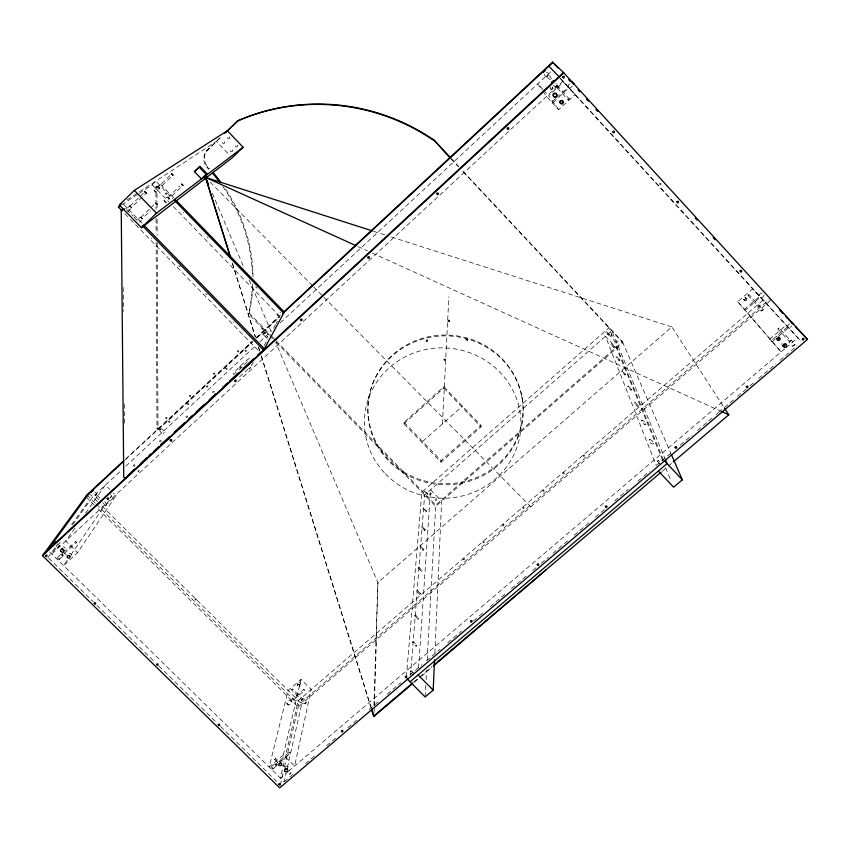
<?xml version="1.0" encoding="UTF-8"?>
<svg xmlns="http://www.w3.org/2000/svg" width="850" height="850" viewBox="0 0 850 850"><rect width="100%" height="100%" fill="white"/><g stroke="black" fill="none" stroke-linecap="round" stroke-linejoin="round"><path stroke-width="0.64" stroke-dasharray="4.25 3.19" d="M306.584 702.1C305.989 704.268 303.641 704.034 306.053 702.227C305.086 695.374 296.99 700.517 304.991 703.928M375.987 643.365L377.899 582.579L275.644 342.168M373.947 705.543L377.899 582.579L671.808 326.91L723.754 407.012M374.074 712.47L374.244 707.179M374.287 705.851L376.295 643.662M434.849 653.151L441.618 501.213L430.546 489.812L418.551 668.344M449.671 321.566L448.853 319.781L447.95 321.757L449.554 321.991L449.044 320.726L447.929 321.534M441.022 462.177L441.108 460.594L480.983 425.457L443.859 386.729L404.047 422.259L403.846 423.725L441.022 462.177L481.036 426.944L480.983 425.457M442.467 423.853L448.864 296.809M403.846 423.725L443.785 388.078L443.859 386.729M425.138 696.957L425.797 685.047M426.094 679.745L426.604 670.491M427.189 659.898L435.763 505.017L622.466 341.764L462.166 170.223M443.913 359.848C446.941 357.266 444.093 363.46 443.966 358.828C445.889 356.022 445.804 361.707 443.966 358.828M169.309 198.602L168.034 197.359L169.309 198.602L181.093 187.202M168.034 197.423L179.828 185.948M410.571 675.208L424.628 495.019L611.734 330.799L665.051 458.734M406.396 676.674L421.855 492.161L608.94 327.813L663.255 459.553M427.848 341.254L427.093 339.426L426.137 341.445L427.731 341.679L427.221 340.436L426.116 341.233M142.311 218.705L140.919 217.345L142.311 218.705L150.62 210.662M140.909 217.43L150.163 208.399M427.954 340.287L427.072 341.116L426.211 340.255M449.714 320.641L448.832 321.481L447.971 320.62M465.736 339.288C466.671 336.749 468.849 340.882 466.597 341.126C464.397 339.192 466.544 340.669 467.479 339.32M465.747 340.266L466.629 339.426L467.489 340.287M275.687 758.497L274.731 759.486L275.666 758.444L279.406 762.121M368.847 397.885L369.017 396.929M369.081 396.61L369.251 395.654M658.484 460.413L657.39 461.327L658.484 460.413L661.523 463.643M301.856 700.028L302.728 699.146L301.877 700.071L291.656 689.934L291.975 689.371L292.517 689.021L302.728 699.146M653.671 443.243C652.651 446.123 647.976 440.672 649.442 439.599C650.909 439.099 655.159 442.829 652.63 444.125M276.388 765.074L275.506 764.107L276.346 765.128L279.353 762.556M650.027 439.376L649.092 440.3M49.704 551.905L284.208 781.756L285.929 774.106M287.364 767.731L301.707 703.938L98.589 502.669M178.819 265.54L179.169 266.656L180.327 266.656M644.789 424.66C645.139 423.523 646.457 423.767 645.086 424.618C638.903 421.324 641.697 416.914 645.777 423.821M207.432 236.831L208.154 238.011M280.351 785.039L283.284 772.236M284.453 767.114L298.743 704.65L769.484 299.381M205.859 293.293L206.019 294.228L207.156 294.514M642.292 420.102L641.293 420.941M283.337 754.906L300.985 679.405L311.164 689.52L294.631 766.009L283.337 754.906L269.163 767.008L288.15 690.508L300.985 679.405M299.752 686.046A1.222 1.126 13.5 0 0 298.276 684.59A1.222 1.126 13.5 0 0 297.702 686.449A1.222 1.126 13.5 0 0 299.752 686.046L300.273 683.814A1.222 1.126 13.5 0 0 298.807 682.359A1.222 1.126 13.5 0 0 298.233 684.218A1.222 1.126 13.5 0 0 300.273 683.814M267.686 336.611L266.475 337.811L267.686 336.611L264.053 332.881L262.809 334.061L264.053 332.881M297.404 685.344L297.936 683.113M255.839 286.811L256.137 287.799M553.796 85.414C554.487 89.505 560.15 84.469 556.038 83.343M638.52 405.939L637.659 406.789L634.398 402.815L635.162 402.369L638.52 405.939L637.659 406.789M75.629 541.546L76.511 542.597L75.629 541.546L65.461 550.928M635.162 402.369L634.217 403.176M555.475 87.178L557.653 85.106M131.442 207.549L130.05 206.178L131.442 207.549L145.286 194.097M630.902 390.235L631.826 389.449L630.902 390.235L627.683 386.793L628.086 386.229L631.826 389.449M64.536 551.788L61.71 554.402L62.188 555.252L76.511 542.597M763.449 309.358C762.174 313.682 755.268 307.296 759.22 305.66C763.204 305.968 764.054 309.4 761.483 311.058M628.596 386.006L627.683 386.793M624.739 374.935L625.621 374.181L624.739 374.935L621.626 371.62L622.019 371.078L625.621 374.181M622.508 370.866L621.711 371.652M169.894 175.653L158.111 187.085L158.759 188.031L159.311 188.381L172.051 176.046M619.097 360.761L619.862 360.007L619.097 360.761L616.186 357.223L616.866 356.798L619.862 360.007M544.34 74.12C545.222 79.464 551.692 73.642 546.359 72.25M616.866 356.798L616.016 357.531M546.582 76.5L548.548 74.641M614.508 346.811L613.764 347.544L610.959 344.123L611.607 343.719L614.508 346.811L613.764 347.544M611.607 343.719L610.863 344.441M608.717 335.187L609.503 334.496L606.475 331.564L605.912 332.191L608.717 335.187L609.471 334.613M606.698 331.5L605.912 332.191M790.649 340.68L789.48 341.519L777.973 328.971L778.472 328.281L779.131 328.047L790.638 340.606L789.48 341.519M747.968 295.311L748.999 294.514L759.443 305.915L759.018 306.51L758.402 306.765L747.968 295.375L749.009 294.567M304.566 690.391L303.801 689.414L290.806 700.612L291.061 701.282L291.614 701.558L304.566 690.391L303.801 689.414M291.614 701.558L290.859 700.57M416.011 646.308L416.882 645.309L416.011 646.308L412.632 642.111L413.281 641.676L416.882 645.309M169.607 198.942C169.001 194.671 162.095 199.495 164.719 201.748C167.269 204.181 171.094 198.666 167.748 197.019M414.481 615.804L415.363 614.943L418.816 618.449L418.37 619.193L414.534 615.889L415.363 614.943M165.899 202.512L164.039 200.6M420.644 593.736L419.804 594.564L416.691 590.707L417.276 590.282L420.601 593.661L419.804 594.564M106.42 505.474C106.335 506.398 106.898 501.5 103.317 501.426M418.243 568.257L419.05 567.46L422.248 570.722L421.844 571.381L418.285 568.321L419.05 567.46M423.045 550.258L423.789 549.429L423.045 550.258L420.155 546.678L420.707 546.284L423.789 549.429M425.255 529.678L424.501 530.411L421.706 526.968L422.237 526.575L425.212 529.614L424.501 530.411M159.673 188.689C159.077 184.429 152.161 189.231 154.774 191.494C157.335 193.949 161.171 188.403 157.813 186.766M425.85 511.902C429.069 511.976 417.276 504.549 426.541 511.137M155.975 192.27L154.116 190.357M142.63 219.077L140.558 217.079L142.63 219.077L139.421 222.19M427.125 494.583C430.174 494.679 419.092 487.422 427.784 493.85M425.043 491.034L424.341 491.725M99.758 497.898C91.779 489.334 96.741 499.619 101.511 501.447M160.225 429.441C161.16 427.21 165.814 431.991 163.837 433.075M160.246 429.25C158.164 430.355 162.849 435.062 163.848 432.873M127.755 211.809L131.782 207.666L129.721 205.817L126.512 208.941M129.721 205.817L131.761 207.91M292.007 702.047C292.134 697.829 285.122 702.015 287.332 704.459C289.978 706.499 292.953 702.004 290.424 700.113M288.479 705.086L286.907 703.152M264.116 345.61L267.92 338.651M273.636 328.217L275.538 324.732M276.176 323.574L277.44 321.247M558.96 87.114L557.982 87.996L554.614 84.32M557.972 87.975L558.981 87.051L555.613 83.374M94.86 492.15C99.099 493.021 93.946 498.164 93.064 493.967M568.097 99.896L569.202 98.855L568.097 99.896L555.974 86.668L556.452 86.137L557.09 85.627L569.202 98.855M550.407 79.719C543.989 76.203 548.622 72.261 551.406 78.784M557.09 85.648L555.974 86.668M268.844 334.783L248.572 313.926L249.146 313.034A161.309 153.212 40.7 0 0 252.896 285.749M67.299 560.15L63.612 565.537L77.605 552.649L116.046 495.656L113.39 493.021M156.156 242.388L156.984 428.761L158.536 429.452L159.545 427.975L157.994 427.284L157.197 243.132M70.975 554.763L103.349 507.397L116.046 495.656M110.139 498.228L111.286 496.559M156.984 428.761L157.994 427.284M74.906 528.094L65.748 540.993L77.605 552.649M85.584 513.049L105.411 485.095L109.841 489.494M60.276 542.077L51.776 553.924L563.029 81.143L560.394 78.391M72.632 524.854L92.735 496.868L121.89 469.806M47.972 557.441L57.917 543.628M71.687 524.503L89.282 500.066M95.349 495.242L96.656 493.935M219.98 138.104L206.847 150.896A12.867 12.495 49.4 0 0 206.816 165.623L209.514 168.512L208.824 169.023L206.104 166.133A12.909 12.527 49.3 0 1 206.146 151.374L209.578 148.187M280.351 761.706L290.392 753.132L290.116 752.324L289.595 752.059L275.634 764.033M289.595 752.059L290.392 753.132M62.645 555.39L61.763 554.338M130.05 206.178L139.283 197.2M140.208 196.297L143.894 192.716M139.134 193.396L152.214 184.769L155.879 181.199L172.837 198.709M220.054 137.817L206.497 150.96L207.209 150.482M137.381 220.097L140.707 216.962M151.077 207.506L153.85 204.818M138.624 470.942C140.537 469.359 136.691 472.781 138.582 471.208M125.843 458.756L252.216 341.307M256.105 337.684L280.404 315.106M125.141 459.935L252.376 341.711M256.243 338.109L279.671 316.338M158.536 429.452L252.631 342.019M257.486 337.514L279.799 316.774M125.779 466.193L256.041 345.302M259.93 341.7L271.586 330.873M280.341 322.756L552.521 70.146M547.442 75.586L547.995 75.129M547.634 75.565L547.081 76.032M558.684 109.682L548.675 95.678L563.412 82.057L575.216 94.467L558.684 109.682L546.508 96.422L542.874 91.173M57.46 557.388L61.232 553.903M568.129 86.774C568.48 88.092 567.088 83.789 570.403 83.831M572.411 86.031L569.723 88.506L568.873 87.582L552.861 103.041L551.884 101.979L555.719 98.419M556.686 97.527L568.448 87.114M59.415 559.3L63.187 555.826M422.609 441.469L462.464 406.13M737.747 301.676L781.107 351.921L737.747 301.676L752.601 288.83L800.732 340.956M764.107 294.939C761.802 301.261 755.406 294.599 762.28 292.953M744.844 309.655L744.472 309.23L759.645 296.48L759.039 295.821M744.472 309.23L745.344 310.197L760.325 297.224M763.003 300.188L298.329 700.591L280.447 778.079L288.012 771.641M770.525 300.475L298.223 706.945L96.815 507.524M769.548 339.341L786.218 325.093M271.277 766.796L275.092 763.534M787.727 326.793L787.079 326.081L789.788 323.765M774.987 339.32L772.076 341.806L771.088 340.723L787.727 326.783M778.876 336.005L788.588 327.717L789.087 328.259L791.796 325.954M272.988 768.91L276.803 765.648M288.533 771.194L785.028 348.585M786.006 347.746L797.789 337.726M284.208 781.756L294.504 773.001M305.426 763.714L315.743 754.949M326.655 745.684L336.983 736.897M347.873 727.643L358.222 718.845M369.102 709.601L379.451 700.793M387.292 694.142L400.69 682.741M409.785 675.006L421.929 664.689M426.519 660.79L440.13 649.219M447.759 642.727L461.359 631.168M473.503 620.851L482.598 613.116M490.259 606.613L505.856 593.353M511.498 588.551L527.096 575.301M532.748 570.488L535.84 567.864M541.248 563.263L548.335 557.249M552.978 553.297L567.545 540.919M574.228 535.234L588.784 522.867M595.468 517.172L604.956 509.108M614.667 500.852L628.214 489.334M637.914 481.1L649.453 471.293M656.104 465.63L670.692 453.241M680.361 445.017L691.921 435.189M697.542 430.419L712.151 417.998M716.199 414.556L718.218 412.834M718.76 412.377L733.391 399.946M737.428 396.504L746.045 389.183M750.093 385.741L754.619 381.894M758.668 378.452L775.859 363.842M779.907 360.4L797.098 345.791M413.961 681.891L432.119 666.485M662.182 471.314L667.229 467.033M668.238 466.183L672.276 462.751M414.301 682.21L420.346 677.078M421.356 676.228L432.459 666.814M160.778 428.772L159.694 429.909M207.549 166.526L206.847 167.046L208.824 169.023M125.662 208.579L126.937 207.708M173.825 197.965L160.937 184.652L155.911 186.873L155.975 201.407M155.911 186.873L160.937 184.652M121.699 204.903L138.051 194.119M127.043 199.941L216.399 141.366L229.532 155.072M160.884 442.043C162.913 439.578 157.462 440.619 160.416 442.127M96.188 494.371L94.839 495.731M164.443 432.363L163.242 433.574M105.974 505.856L102.404 502.329M59.797 545.498C54.846 549.227 62.401 545.774 58.225 543.947M422.981 508.948L423.672 508.183M421.526 527.361L422.237 526.575M419.964 547.102L420.707 546.284M422.248 570.722L421.483 571.582M416.479 591.186L417.276 590.282M291.699 689.956L292.517 689.021M159.311 188.381L158.111 187.085M256.998 287.906L256.339 287.916M418.816 618.449L417.987 619.384M262.809 334.092L266.475 337.811M412.409 642.664L413.281 641.676M414.024 673.784C410.741 668.27 407.809 671.861 413.121 674.826M410.114 671.798L411.017 670.746M758.009 307.264L759.942 305.458M759.443 305.915L758.402 306.765M303.014 698.668L301.474 700.549M233.792 322.15L233.081 321.969M778.016 329.003L779.131 328.047M291.082 772.618C286.014 776.305 294.599 773.096 289.212 770.78M213.446 392.987C211.097 392.424 214.157 389.789 214.434 392.147M183.759 212.819L183.175 212.489M280.553 312.747L279.979 312.428M373.618 231.296L384.986 234.94M391.308 236.969L671.808 326.91M357.829 246.5L367.498 250.877M372.332 253.077L720.343 410.964M791.191 340.096L788.928 342.029L792.753 346.205L794.197 345.589L795.016 344.282L791.191 340.096L788.928 342.029M795.016 344.282L792.753 346.205M771.088 340.723L772.076 341.806M151.969 238.754L151.566 238.117M551.873 101.968L552.851 103.031M48.748 558.195L93.171 601.715M96.953 605.412L154.626 661.895M158.939 666.124L216.803 722.798M220.596 726.506L277.514 782.255M280.341 763.045L284.091 766.721M64.632 553.244L66.449 555.018M274.731 759.486L277.536 762.237M56.217 545.976L57.789 547.528M85.733 496.559L96.082 506.802M89.186 493.351L97.644 501.744M86.955 494.891L95.434 503.285M96.369 504.209L298.743 704.65M210.237 182.144L312.832 286.046M313.767 286.992L323.085 296.438M324.02 297.373L532.939 508.959M123.399 204.064L142.747 223.933M126.586 209.525L133.067 216.176M134.002 217.133L138.624 221.882M124.876 213.679L129.487 218.397M130.401 219.343L259.388 351.634M249.146 313.034L271.32 335.846M272.244 336.791L275.017 339.649M275.942 340.595L435.763 505.017M269.769 335.739L272.531 338.576M276.218 342.369L435.689 506.388L622.891 342.741L462.028 170.595M152.214 184.769L168.757 201.843M173.357 206.582L279.055 315.658M404.047 422.259L441.108 460.594M443.785 388.078L481.036 426.944M657.39 461.327L660.439 464.557M787.079 326.081L789.087 328.259M451.297 158.589L458.543 166.345M451.18 158.992L458.416 166.727M542.81 89.293L537.784 83.821L542.151 90.121M543.649 90.206L548.675 95.678M560.586 78.476L801.635 341.934M560.065 78.391L766.456 303.971M568.947 87.656L569.713 88.496M745.514 297.564L746.47 298.658M743.495 299.317L744.441 300.401M622.466 341.764L670.767 453.124M212.319 193.279L243.461 266.507M249.178 279.926L270.969 331.181M662.607 460.371L616.611 348.234L605.455 336.313L655.934 464.844M665.614 467.681L671.107 481.089M232.454 263.457L255.372 336.844M258.538 346.97L259.717 350.763M261.301 355.831L371.174 707.582M232.464 263.606L255.393 337.131M258.549 347.267L259.739 351.071M261.322 356.139L370.834 707.242M521.794 396.334L521.964 397.29M522.028 397.619L522.197 398.576M123.25 287.523L123.463 311.355M124.323 404.058L124.514 425.255M156.952 186.161L157.027 202.066M157.027 203.384L157.059 210.014M157.101 219.289L157.165 235.184M155.996 206.699L156.007 209.344M156.049 218.599L156.113 233.134M236.119 372.385A11.252 0.924 -44.2 0 1 237.724 368.698A11.252 0.924 -44.2 0 1 249.326 358.7A11.252 0.924 -44.2 0 1 237.926 370.834M252.663 362.759A11.241 0.967 -44.2 0 1 248.731 368.22M248.083 368.889A11.241 0.967 -44.2 0 1 237.575 378.197M225.749 189.263A161.309 153.212 40.7 0 1 253.045 276.898M222.87 186.564A161.744 153.606 40.6 0 1 252.461 276.431M252.418 284.049A161.744 153.606 40.6 0 1 248.572 313.926M285.175 767.263A1.636 1.487 13.2 0 1 288.288 766.997M279.459 761.951A1.36 1.232 13.5 0 1 280.606 760.463A1.36 1.232 13.5 0 1 282.115 761.77M63.006 547.145A1.689 1.551 27.3 0 1 65.206 548.059M781.851 344.346A1.817 1.711 -22.6 0 1 782.032 343.464M69.307 553.552A1.392 1.286 26.8 0 1 70.677 553.616M71.188 554.126A1.392 1.286 26.8 0 1 71.209 555.433M776.252 336.791A1.498 1.413 -22.8 0 1 776.836 336.292M552.511 87.072A1.36 1.339 -49.5 0 1 551.756 88.974A1.36 1.339 -49.5 0 1 549.992 88.028M552.617 87.168A1.371 1.339 -49.4 0 1 552.064 89.367A1.371 1.339 -49.4 0 1 550.258 88.049M550.322 87.699A1.371 1.339 -49.4 0 1 550.704 87.104M110.521 494.785A1.254 1.169 27.3 0 1 110.543 497.08M225.643 368.56C227.067 371.599 227.864 366.116 225.643 368.56M244.928 350.646C246.341 353.706 247.159 348.192 244.928 350.646M264.329 332.616C265.752 335.697 266.571 330.151 264.329 332.616M463.197 559.003C464.44 561.956 465.513 556.729 463.197 559.003M165.251 193.439C166.483 196.722 167.694 191.048 165.251 193.439M482.874 542.045C484.118 545.02 485.201 539.761 482.874 542.045M502.679 524.981C503.922 527.967 505.017 522.676 502.679 524.981M522.612 507.801C523.855 510.808 524.971 505.495 522.612 507.801M542.672 490.524C543.915 493.542 545.041 488.187 542.672 490.524M562.87 473.121C564.113 476.159 565.25 470.772 562.87 473.121M583.196 455.611C584.439 458.66 585.597 453.252 583.196 455.611M429.473 493.627C430.599 497.367 432.565 491.141 429.473 493.627M434.998 499.301C436.114 503.041 438.079 496.825 434.998 499.301M133.407 465.173C134.396 468.69 136.276 462.995 133.407 465.173M165.654 417.817C166.536 421.005 168.258 415.831 165.654 417.817M189.391 395.739C190.262 398.958 192.004 393.741 189.391 395.739M185.959 416.447C186.936 420.017 188.87 414.237 185.959 416.447M213.318 373.49C214.189 376.72 215.953 371.471 213.318 373.49M237.447 351.05C238.308 354.312 240.104 349.021 237.447 351.05M239.477 366.839C240.433 370.462 242.431 364.586 239.477 366.839M659.558 183.812C660.482 187.212 662.32 181.496 659.558 183.812M261.768 328.429C262.629 331.702 264.446 326.379 261.768 328.429M609.992 335.283C611.065 339.203 613.243 332.658 609.992 335.283M615.559 341.233C616.633 345.153 618.8 338.608 615.559 341.233M195.054 599.176C195.851 602.225 197.614 597.348 195.054 599.176M168.608 421.388C169.214 424.618 171.371 419.634 168.608 421.388M250.474 367.604L249.146 368.921L250.474 367.604M187.521 403.824C188.116 407.065 190.294 402.061 187.521 403.824M206.55 386.144C207.145 389.406 209.334 384.37 206.55 386.144M59.298 546.008L58.299 547.018L59.277 546.008M278.014 315.424L276.951 314.319L278.014 315.424M385.433 473.875A78.285 75.129 5.3 0 0 517.523 445.57A78.285 75.129 5.3 0 0 425.096 349.679A78.285 75.129 5.3 0 0 385.433 473.875M403.538 471.739A77.541 74.322 2.1 0 0 522.952 413.174A77.541 74.322 2.1 0 0 410.019 343.166A77.541 74.322 2.1 0 0 403.538 471.739M403.442 472.844A77.711 74.471 2.1 0 0 523.122 414.173A77.711 74.471 2.1 0 0 409.944 344.016A77.711 74.471 2.1 0 0 403.442 472.844M271.235 767.412A1.36 0.574 52.7 0 0 272.85 768.984A1.36 0.574 52.7 0 0 272.297 767.168A1.36 0.574 52.7 0 0 271.235 767.412M275.06 764.139A1.371 0.574 52.7 0 0 276.675 765.722A1.371 0.574 52.7 0 0 276.112 763.906A1.371 0.574 52.7 0 0 275.06 764.139M57.492 558.036A1.371 0.616 46.9 0 0 59.287 559.406A1.371 0.616 46.9 0 0 58.533 557.6A1.371 0.616 46.9 0 0 57.492 558.036M61.264 554.551A1.371 0.616 46.9 0 0 63.059 555.921A1.371 0.616 46.9 0 0 62.294 554.126A1.371 0.616 46.9 0 0 61.264 554.551M235.407 145.871A1.062 1.041 51.2 0 0 236.969 146.837A1.062 1.041 51.2 0 0 236.991 145.01A1.062 1.041 51.2 0 0 235.407 145.871M222.572 142.46A1.062 1.041 51.6 0 0 224.145 143.427A1.062 1.041 51.6 0 0 224.156 141.599A1.062 1.041 51.6 0 0 222.572 142.46M227.545 137.647A1.062 1.041 52.4 0 0 229.117 138.614A1.062 1.041 52.4 0 0 229.128 136.786A1.062 1.041 52.4 0 0 227.545 137.647M230.435 150.673A1.062 1.031 50.4 0 0 231.997 151.64A1.062 1.031 50.4 0 0 232.008 149.812A1.062 1.031 50.4 0 0 230.435 150.673M744.058 299.668A1.339 1.275 -24.3 0 0 745.811 298.159A1.339 1.275 -24.3 0 0 743.644 297.5A1.339 1.275 -24.3 0 0 744.058 299.668M745.014 300.762A1.339 1.275 -24.3 0 0 746.768 299.243A1.339 1.275 -24.3 0 0 744.589 298.584A1.339 1.275 -24.3 0 0 745.014 300.762"/><path stroke-width="1.27" d="M407.044 678.746L425.138 696.957L433.192 690.147L434.552 659.759M450.277 158.026L434.095 140.176A200.016 194.576 23.3 0 0 237.947 120.7L224.623 133.397M47.812 550.046L89.186 493.351M44.019 553.562L563.476 72.516L807.5 339.426L279.703 787.865L42.5 555.634L86.955 494.891L123.898 460.562M205.232 175.451L205.615 175.047L203.341 177.246M119.319 204.999L134.321 190.389L227.364 130.741L243.132 147.241L232.156 157.813L141.461 227.715L119.319 204.999L121.529 203.554M122.113 210.843L118.426 207.06L120.041 205.488M225.654 132.611L237.947 120.7M194.427 171.626L200.005 166.451L207.028 173.751L201.471 178.946L194.427 171.626L200.005 166.451M141.461 227.715L156.474 213.191L243.132 147.241M283.326 312.396L552.606 62.135L563.869 72.877L42.5 555.634M85.733 496.559L123.611 461.359M282.349 313.852L552.904 62.432M134.449 469.147L125.46 478.146L123.739 477.381L121.231 210.258L122.527 209.387M140.271 463.76L147.061 457.47M148.994 455.674L150.939 453.879M153.839 451.18L158.695 446.696M160.629 444.901L169.363 436.815M174.208 432.321L184.875 422.439M188.753 418.848L192.631 415.257M195.542 412.569L204.266 404.483M209.121 399.989L215.9 393.699M222.689 387.419L227.545 382.925M229.479 381.129L238.212 373.044M243.058 368.56L253.725 358.679M257.603 355.087L261.481 351.496M262.756 350.306L264.392 348.797L143.671 224.878M410.061 681.785L667.08 463.611L665.561 459.956M412.951 682.741L373.607 716.125L371.631 709.782M434.138 664.774L661.173 472.175M673.285 461.901L728.801 414.8L724.476 408.127M412.282 683.921L373.947 716.444L371.578 708.847M433.468 665.954L546.114 569.787M671.287 454.336L682.338 479.814L673.614 487.178L658.357 471.017M207.028 173.751L206.189 174.388L199.144 167.057M118.426 207.06L120.604 205.626M121.231 210.258L124.557 208.994M230.477 257.274L205.572 177.416L372.353 230.892M230.477 257.136L205.572 177.416L355.417 245.395M721.554 411.517L728.801 414.8M418.115 674.953L433.192 690.147M142.333 225.686L263.638 350.179L284.283 312.056L175.663 199.867M134.321 190.389L156.474 213.191M174.686 200.611L283.677 313.172M548.877 66.172L558.96 76.702M779.439 309.868L783.009 313.629M785.687 316.444L791.924 323.021M795.494 326.783L807.5 339.426M664.02 460.371L682.338 479.814M434.095 140.176L450.394 157.622M552.606 62.135L557.961 67.989M568.671 79.709L570.456 81.664M577.989 89.856L579.774 91.811M586.521 99.238L588.306 101.192M595.893 109.448L597.688 111.403M695.3 218.184L697.096 220.139M713.214 237.777L714.999 239.732M205.572 177.416L208.686 184.737M213.031 172.465A161.309 153.212 40.7 0 1 221.234 182.782M237.32 121.082A200.547 195.075 23.2 0 1 434.01 140.622M212.341 172.986A161.744 153.606 40.6 0 1 219.789 182.282M785.442 343.974A1.817 1.711 -22.6 0 1 782.457 345.504M553.786 93.468A1.849 1.817 -47.8 0 1 556.654 94.562A1.849 1.817 -47.8 0 1 554.391 96.719A1.849 1.817 -47.8 0 1 553.435 93.797M287.417 768.91A1.636 1.487 13.2 0 1 285.281 768.028M63.973 550.194A1.689 1.551 27.3 0 1 62.061 548.781M281.106 762.918A1.36 1.232 13.5 0 1 280.404 762.875M70.029 556.028A1.392 1.286 26.8 0 1 69.062 555.602M778.823 336.887A1.498 1.413 -22.8 0 1 776.347 338.523M562.169 100.598A1.53 1.498 -46 0 1 562.53 102.797A1.53 1.498 -46 0 1 560.309 103.02A1.53 1.498 -46 0 1 560.331 100.778M182.909 185.374L181.634 184.195L182.909 185.374M157.101 204.319L155.699 203.033L157.101 204.319M45.507 555.528C46.58 558.96 48.28 553.35 45.507 555.528M107.174 498.461C108.237 501.946 109.99 496.241 107.174 498.461M94.201 603.224C95.264 606.613 96.974 601.077 94.201 603.224M170.191 440.13C171.243 443.689 173.071 437.867 170.191 440.13M156.613 664.339C157.643 667.686 159.375 662.224 156.613 664.339M234.611 380.524C235.652 384.136 237.532 378.197 234.611 380.524M218.174 724.625C219.173 727.929 220.936 722.543 218.174 724.625M300.464 319.568C301.495 323.255 303.45 317.199 300.464 319.568M367.816 257.231C368.826 260.993 370.866 254.809 367.816 257.231M278.896 784.093C279.873 787.355 281.658 782.053 278.896 784.093M436.719 193.471C437.707 197.306 439.822 190.995 436.719 193.471M341.434 730.915C342.401 734.219 344.25 728.822 341.434 730.915M507.216 128.233C508.183 132.132 510.372 125.694 507.216 128.233M405.312 676.589C406.268 679.957 408.181 674.454 405.312 676.589M562.679 76.893C563.635 80.856 565.888 74.322 562.679 76.893M470.571 621.095C471.506 624.516 473.493 618.917 470.571 621.095M612.776 131.676C613.711 135.596 615.984 129.136 612.776 131.676M537.253 564.389C538.178 567.874 540.228 562.169 537.253 564.389M146.221 193.131L144.819 191.813L146.221 193.131M605.412 506.43C606.316 509.989 608.441 504.156 605.412 506.43M676.908 201.801C677.811 205.657 680.117 199.304 676.908 201.801M675.081 447.185C675.963 450.797 678.173 444.858 675.081 447.185M740.095 270.884C740.966 274.688 743.293 268.43 740.095 270.884M746.321 386.601C747.192 390.277 749.477 384.221 746.321 386.601M172.975 175.111L171.7 173.889L172.975 175.111M802.347 338.959C803.197 342.699 805.545 336.536 802.347 338.959M553.605 80.697L551.363 82.769L553.605 80.697M544.893 70.656L542.927 72.516L544.893 70.656M93.096 490.397L91.279 492.192L93.096 490.397M55.866 541.663L53.847 543.66L55.866 541.663M204.414 178.511L206.784 176.269L204.414 178.511M791.648 322.267L793.602 324.402L791.754 322.394M572.252 82.248L573.091 83.183L572.252 82.248M574.196 84.384L573.357 83.47L574.196 84.373M784.508 347.267A1.817 1.711 -22.5 0 0 786.569 344.93A1.817 1.711 -22.5 0 0 783.498 344.473A1.817 1.711 -22.5 0 0 784.508 347.267M60.743 551.246A1.689 1.562 27.2 0 0 63.612 551.682A1.689 1.562 27.2 0 0 62.411 549.111A1.689 1.562 27.2 0 0 60.743 551.246M555.379 97.219A1.859 1.827 -47.7 0 0 556.697 94.297A1.859 1.827 -47.7 0 0 553.531 94.669A1.859 1.827 -47.7 0 0 555.379 97.219M284.867 771.152A1.647 1.487 13.2 0 0 287.672 770.918A1.647 1.487 13.2 0 0 285.94 768.793A1.647 1.487 13.2 0 0 284.867 771.152M778.164 340.297A1.509 1.424 -22.7 0 0 780.141 338.608A1.509 1.424 -22.7 0 0 777.707 337.875A1.509 1.424 -22.7 0 0 778.164 340.297M279.151 765.287A1.36 1.232 13.5 0 0 281.424 764.851A1.36 1.232 13.5 0 0 279.788 763.236A1.36 1.232 13.5 0 0 279.151 765.287M67.405 557.398A1.403 1.286 26.8 0 0 69.796 557.504A1.403 1.286 26.8 0 0 68.563 555.486A1.403 1.286 26.8 0 0 67.405 557.398M562.031 103.849A1.541 1.509 -45.9 0 0 562.849 101.331A1.541 1.509 -45.9 0 0 560.267 101.936A1.541 1.509 -45.9 0 0 562.031 103.849"/></g></svg>
